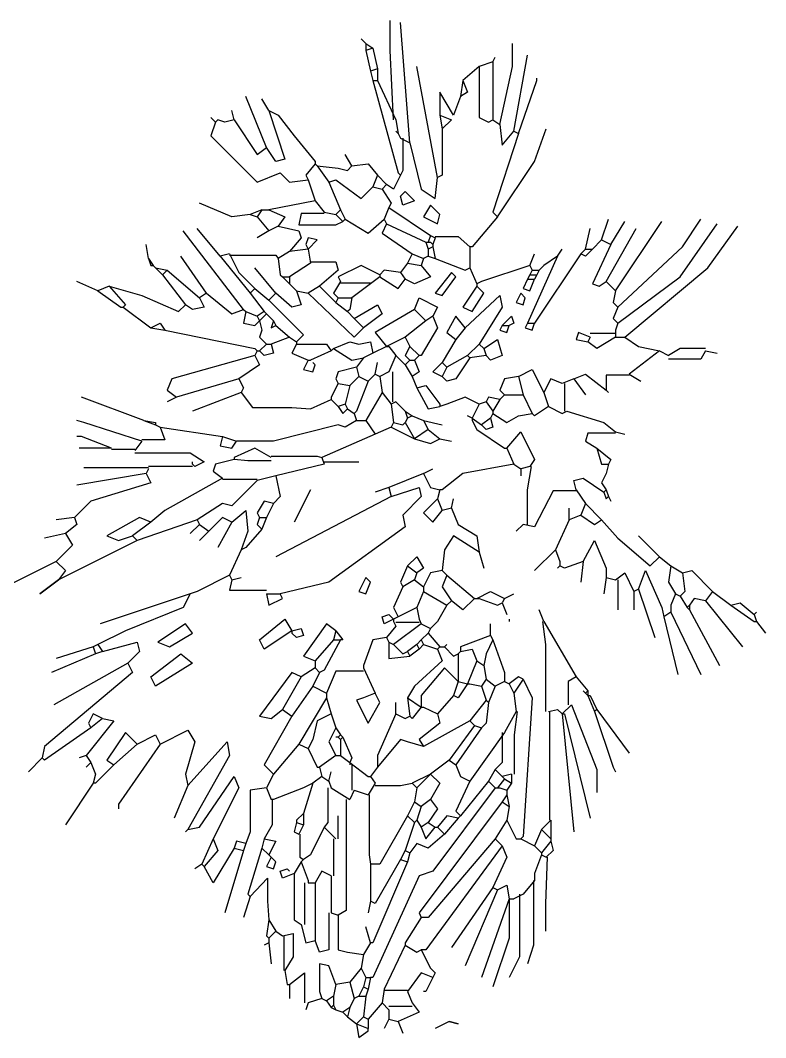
# Model space of a CAD drawing. Header units: millimetres. Extents: x 270 to 375, y 84 to 301.
# Drawn here: x 321.2 to 375, y 183.1 to 256.4 of the extents above; entities that cross this region are included whole.
import ezdxf

# ---------------------------------------------------------------- set-up
doc = ezdxf.new("R2010")
doc.units = ezdxf.units.MM

msp = doc.modelspace()

# ---------------------------------------------------------------- linework, layer by layer
at = {"linetype": 'Continuous'}
for points in [[(348.121, 249.236), (347.87, 254.235), (347.87, 256.401)], [(349.288, 247.568), (348.621, 256.235)], [(346.122, 254.735), (345.788, 255.069)], [(346.122, 254.735), (346.621, 254.402)], [(346.122, 254.735), (346.122, 254.235)], [(355.788, 248.902), (356.704, 253.069), (356.704, 254.735)], [(346.621, 254.402), (346.122, 254.235)], [(346.122, 254.235), (346.454, 252.735)], [(346.621, 254.402), (346.955, 252.902)], [(355.288, 253.401), (355.454, 253.736)], [(356.788, 248.401), (357.787, 253.902)], [(351.288, 245.069), (349.789, 253.069)], [(354.288, 253.069), (353.121, 252.068)], [(355.288, 253.401), (354.288, 253.069)], [(354.288, 253.069), (354.288, 249.402), (354.955, 249.068), (355.288, 249.236)], [(355.288, 253.401), (355.288, 249.236)], [(346.955, 252.902), (346.454, 252.735)], [(346.454, 252.735), (346.621, 252.068)], [(346.955, 252.902), (346.955, 252.068)], [(346.621, 252.068), (346.955, 252.068)], [(346.621, 252.068), (348.455, 245.401), (348.621, 245.235)], [(346.955, 252.068), (348.289, 249.236)], [(353.121, 252.068), (352.955, 250.902)], [(353.121, 252.068), (353.455, 251.235), (352.955, 250.902)], [(357.122, 248.235), (358.454, 252.068), (358.454, 252.236)], [(338.955, 247.235), (337.455, 250.902)], [(352.955, 250.902), (352.454, 249.568), (351.455, 251.235), (351.455, 249.568)], [(339.121, 249.903), (338.621, 250.736)], [(335.288, 249.068), (334.954, 249.402)], [(336.622, 249.236), (336.454, 249.903)], [(339.121, 249.903), (340.288, 246.402), (339.622, 246.236), (338.955, 247.235)], [(339.121, 249.903), (339.788, 249.568), (340.955, 248.068), (342.455, 246.236), (342.455, 246.068)], [(351.455, 249.568), (352.288, 249.236), (351.621, 248.569)], [(351.455, 249.568), (351.621, 248.569)], [(335.288, 249.068), (334.954, 248.068), (338.288, 244.734), (339.954, 245.401), (340.621, 244.734), (341.955, 244.902)], [(336.622, 249.236), (335.955, 249.068), (335.454, 249.236), (335.288, 249.068)], [(336.622, 249.236), (338.288, 246.735), (338.955, 247.235)], [(348.289, 249.236), (348.455, 248.235)], [(355.288, 249.236), (355.788, 248.902)], [(355.788, 248.902), (355.955, 247.402), (356.788, 248.401)], [(348.455, 248.235), (348.289, 248.401)], [(348.455, 248.235), (348.621, 247.902)], [(348.621, 247.902), (349.288, 247.568)], [(348.788, 247.902), (348.788, 245.569), (348.621, 245.235)], [(351.621, 248.569), (351.621, 245.235), (351.288, 245.069)], [(357.122, 248.235), (355.288, 242.569), (355.622, 242.235)], [(355.622, 242.235), (358.288, 246.236), (359.121, 248.569)], [(356.788, 248.401), (357.122, 248.235)], [(349.288, 247.568), (350.121, 244.235), (351.121, 243.569), (351.288, 245.069)], [(345.121, 245.902), (344.622, 246.735)], [(342.455, 246.068), (341.788, 245.235), (341.955, 244.902)], [(342.455, 246.068), (342.621, 245.902)], [(342.621, 245.902), (344.121, 245.735), (344.788, 245.569), (345.121, 245.902)], [(342.621, 245.902), (343.455, 244.734)], [(345.121, 245.902), (346.288, 246.068), (346.955, 245.235)], [(346.955, 245.235), (346.621, 244.402)], [(346.955, 245.235), (347.622, 244.568)], [(348.621, 245.235), (348.121, 244.235), (347.622, 244.568)], [(341.955, 244.902), (342.455, 243.402)], [(343.455, 244.734), (343.955, 244.902), (345.788, 243.569), (346.621, 244.402)], [(343.455, 244.734), (344.288, 242.735)], [(346.621, 244.402), (347.288, 244.235)], [(347.622, 244.568), (347.288, 244.235)], [(347.288, 244.235), (347.954, 243.234), (347.788, 242.902)], [(348.954, 244.069), (349.621, 243.402), (348.788, 243.068), (348.621, 243.735), (348.954, 244.069)], [(337.787, 242.401), (336.454, 242.235), (334.121, 243.234)], [(338.621, 242.735), (337.787, 242.401)], [(338.621, 242.735), (338.288, 242.235)], [(338.621, 242.735), (339.121, 242.735)], [(342.455, 243.402), (339.121, 242.735)], [(339.121, 242.735), (340.288, 242.235), (339.788, 241.568)], [(342.455, 243.402), (343.122, 242.569)], [(344.288, 242.735), (343.955, 242.401)], [(344.288, 242.735), (344.622, 242.069)], [(347.788, 242.902), (347.454, 242.069)], [(347.788, 242.902), (350.788, 240.901)], [(350.788, 243.068), (350.287, 242.235), (351.288, 241.735), (351.455, 242.401), (350.788, 243.068)], [(337.787, 242.401), (338.288, 242.235)], [(338.288, 242.235), (339.121, 241.236)], [(343.122, 242.485), (341.454, 242.485), (341.288, 241.652), (343.955, 241.652), (344.454, 241.902)], [(343.122, 242.569), (343.955, 242.401)], [(343.955, 242.401), (344.454, 241.902)], [(344.622, 242.069), (344.454, 241.902)], [(344.622, 242.069), (346.288, 241.069), (347.454, 242.069)], [(347.454, 242.069), (347.622, 241.735)], [(355.622, 242.235), (353.788, 240.068), (353.622, 240.068)], [(363.122, 240.569), (363.621, 242.069)], [(364.287, 235.735), (368.955, 240.068), (370.287, 242.069)], [(335.621, 239.401), (333.954, 241.402)], [(339.788, 241.568), (339.121, 241.236)], [(339.788, 241.568), (341.288, 241.236), (341.454, 240.735), (340.621, 239.736)], [(347.622, 241.735), (347.288, 241.069), (349.454, 239.568)], [(347.622, 241.735), (350.454, 240.402)], [(361.954, 239.902), (362.289, 241.402)], [(363.454, 237.569), (365.621, 241.402)], [(363.788, 240.235), (364.788, 241.902)], [(364.121, 236.902), (367.455, 241.902)], [(364.287, 234.569), (368.787, 237.901), (371.454, 241.735)], [(364.788, 233.568), (370.788, 238.568), (372.954, 241.568)], [(337.289, 235.568), (332.955, 241.236)], [(339.121, 241.236), (338.288, 240.735)], [(341.955, 239.902), (342.621, 240.569), (341.955, 240.735), (341.788, 240.235), (341.955, 239.902)], [(350.788, 240.901), (350.622, 240.402)], [(350.788, 240.901), (351.121, 240.735)], [(351.121, 240.735), (350.954, 240.235)], [(351.121, 240.819), (352.788, 240.819), (353.622, 240.068)], [(363.122, 240.569), (362.455, 239.902)], [(363.122, 240.569), (363.788, 240.235)], [(330.454, 239.235), (330.288, 240.235)], [(341.955, 239.902), (340.621, 239.736)], [(341.955, 239.902), (342.121, 238.902)], [(350.454, 240.402), (350.622, 240.402)], [(350.454, 240.402), (350.622, 239.902)], [(350.622, 240.402), (350.788, 240.402)], [(350.954, 240.068), (350.622, 239.902)], [(350.622, 239.902), (350.622, 239.401)], [(350.788, 240.402), (350.954, 240.235)], [(350.954, 240.235), (350.954, 240.068)], [(350.954, 240.068), (351.121, 239.235)], [(353.622, 240.068), (353.622, 238.568)], [(359.954, 239.401), (360.288, 239.902)], [(361.954, 239.902), (361.622, 239.568)], [(362.455, 239.902), (361.954, 239.401), (361.622, 239.568)], [(361.954, 239.902), (362.455, 239.902)], [(363.788, 240.235), (362.455, 237.401), (362.954, 237.235), (363.454, 237.569)], [(330.454, 239.235), (330.622, 238.735), (330.788, 238.735)], [(330.454, 239.235), (330.788, 238.735)], [(334.621, 236.736), (332.787, 239.401)], [(336.288, 239.568), (335.621, 239.401)], [(335.621, 239.401), (337.787, 236.736)], [(336.288, 239.568), (336.954, 238.236), (338.122, 237.068)], [(336.288, 239.485), (339.622, 239.485), (339.788, 239.235)], [(340.621, 239.736), (339.788, 239.235)], [(339.788, 239.235), (339.954, 238.068), (340.121, 237.901)], [(349.454, 239.568), (349.122, 238.902)], [(349.454, 239.568), (350.287, 239.235)], [(350.287, 239.235), (350.121, 238.735)], [(350.622, 239.401), (350.287, 239.235)], [(350.622, 239.401), (351.121, 239.235)], [(351.121, 239.235), (353.287, 238.402), (353.622, 238.568)], [(359.954, 239.401), (357.787, 234.569)], [(357.955, 238.735), (358.288, 239.568)], [(361.622, 239.568), (358.288, 234.569)], [(359.954, 239.401), (358.954, 238.735), (358.622, 238.402)], [(330.788, 238.735), (330.955, 238.568)], [(330.955, 238.568), (331.788, 238.402)], [(330.955, 238.568), (331.455, 238.068)], [(331.788, 238.402), (331.455, 238.068)], [(331.788, 238.402), (334.121, 236.402)], [(339.622, 236.736), (338.122, 238.568)], [(342.121, 238.902), (340.621, 237.901)], [(342.121, 238.985), (343.955, 238.985), (344.121, 238.402), (342.788, 237.235)], [(347.121, 238.068), (345.788, 238.735), (344.121, 237.901), (344.288, 237.569)], [(348.621, 238.236), (347.454, 238.402), (347.121, 238.068)], [(349.122, 238.902), (348.621, 238.236)], [(350.121, 238.735), (350.788, 237.901), (349.621, 237.401), (348.954, 237.735)], [(349.122, 238.902), (350.121, 238.735)], [(353.622, 238.568), (354.12, 237.401)], [(357.955, 238.735), (354.455, 237.569), (354.12, 237.401)], [(357.955, 238.735), (358.121, 238.402)], [(358.121, 238.402), (357.955, 238.068)], [(358.121, 238.402), (358.622, 238.402)], [(358.622, 238.402), (358.454, 238.068)], [(331.455, 238.068), (333.121, 235.901)], [(340.121, 237.901), (340.621, 237.901)], [(340.121, 237.901), (340.621, 237.401)], [(340.621, 237.901), (340.621, 237.401)], [(347.121, 237.901), (346.454, 237.401)], [(347.121, 238.068), (347.121, 237.901)], [(347.121, 237.901), (348.455, 237.068), (348.954, 237.735)], [(348.621, 238.236), (348.954, 237.735)], [(352.288, 238.236), (351.121, 236.736), (351.621, 236.568), (352.621, 237.901), (352.288, 238.236)], [(357.787, 237.735), (357.455, 237.068), (357.955, 236.902), (358.288, 237.735)], [(357.955, 238.068), (357.787, 237.735)], [(357.787, 237.735), (358.288, 237.735)], [(357.955, 238.068), (358.454, 238.068)], [(358.454, 238.068), (358.288, 237.735)], [(326.787, 236.902), (325.287, 237.569)], [(327.621, 237.235), (326.787, 236.902)], [(326.787, 236.902), (328.455, 235.735), (328.622, 235.735)], [(327.621, 237.235), (328.788, 235.901), (328.622, 235.735)], [(327.621, 237.235), (329.955, 236.568), (332.621, 235.402), (333.121, 235.901)], [(338.122, 237.068), (337.787, 236.736)], [(338.122, 237.068), (339.121, 236.235)], [(341.122, 236.902), (341.454, 235.901), (340.787, 235.735), (339.622, 236.736)], [(340.621, 237.401), (341.122, 236.902)], [(341.122, 236.902), (341.955, 236.736)], [(342.788, 237.235), (341.955, 236.736)], [(342.788, 237.235), (343.955, 236.069)], [(344.288, 237.569), (343.787, 236.736), (344.121, 236.402)], [(344.288, 237.485), (346.454, 237.485)], [(346.454, 237.401), (345.121, 236.402)], [(354.12, 237.235), (353.121, 235.735), (353.788, 235.402), (354.621, 236.736), (354.12, 237.235)], [(354.12, 237.401), (354.12, 237.235)], [(363.454, 237.569), (364.121, 236.902)], [(364.121, 236.902), (363.955, 236.069), (364.287, 235.735)], [(334.121, 236.402), (334.455, 235.735), (333.622, 235.568), (333.121, 235.901)], [(334.621, 236.736), (334.121, 236.402)], [(334.621, 236.736), (336.454, 235.236), (337.289, 235.568)], [(337.787, 236.736), (338.788, 235.402)], [(339.622, 236.736), (339.121, 236.235)], [(339.121, 236.235), (341.62, 233.736), (341.122, 233.235)], [(341.955, 236.736), (345.287, 233.568), (345.954, 234.235)], [(344.121, 236.402), (343.955, 236.069)], [(344.121, 236.402), (345.121, 236.402)], [(345.121, 236.402), (344.955, 235.568), (344.788, 235.402)], [(349.621, 235.568), (349.955, 236.402), (351.288, 235.735), (350.954, 235.068)], [(353.287, 234.235), (355.788, 236.568), (355.955, 235.735), (354.288, 233.069)], [(357.288, 236.736), (356.954, 236.069), (357.455, 235.901), (357.621, 236.402), (357.288, 236.736)], [(328.622, 235.735), (330.622, 234.235)], [(337.289, 235.568), (337.455, 235.402)], [(337.455, 235.402), (337.289, 234.569), (338.122, 234.401), (338.454, 234.735)], [(337.455, 235.402), (338.288, 235.068)], [(338.788, 235.402), (338.288, 235.068)], [(338.788, 235.402), (338.955, 235.236)], [(343.955, 236.069), (344.788, 235.402)], [(344.788, 235.402), (345.287, 234.902)], [(345.287, 234.902), (346.955, 235.901), (347.288, 235.236), (345.954, 234.235)], [(349.621, 235.568), (346.787, 233.902), (347.622, 232.901)], [(349.621, 235.568), (350.454, 234.735)], [(364.287, 235.735), (363.955, 234.902), (364.287, 234.569)], [(338.288, 235.068), (338.454, 234.735)], [(338.955, 235.236), (338.454, 234.735)], [(338.454, 234.735), (338.621, 234.068), (338.454, 233.568), (338.955, 233.069)], [(338.955, 235.236), (339.455, 234.735)], [(339.455, 234.735), (339.287, 234.235), (339.622, 234.401)], [(339.455, 234.735), (339.622, 234.401)], [(345.287, 234.902), (345.954, 234.235)], [(350.454, 234.735), (348.954, 233.568)], [(350.954, 235.068), (351.288, 234.235), (350.121, 232.234), (349.955, 232.234)], [(350.954, 235.068), (350.454, 234.735)], [(353.287, 234.235), (352.621, 235.068), (351.955, 233.902), (352.621, 233.402)], [(355.955, 234.401), (356.621, 235.068), (356.788, 234.569), (356.455, 234.401)], [(330.622, 234.235), (331.287, 234.569), (331.621, 234.068)], [(330.622, 234.235), (331.621, 234.068)], [(331.621, 234.068), (338.122, 232.735), (338.288, 232.569)], [(339.622, 234.401), (340.621, 233.568)], [(353.287, 234.235), (352.621, 233.402)], [(355.955, 234.401), (355.788, 234.068), (356.287, 233.902), (356.455, 234.401)], [(355.955, 234.401), (356.455, 234.401)], [(357.787, 234.569), (357.621, 234.235), (358.121, 234.068), (358.288, 234.569)], [(357.787, 234.569), (358.288, 234.569)], [(364.287, 234.569), (364.121, 234.068)], [(364.121, 234.068), (364.121, 233.568)], [(340.621, 233.568), (339.287, 233.069)], [(340.621, 233.568), (341.122, 233.235)], [(341.122, 233.235), (341.122, 233.069)], [(343.787, 232.735), (344.955, 233.235), (345.621, 233.069), (346.454, 233.235), (346.621, 232.402)], [(348.954, 233.568), (347.622, 232.901)], [(348.954, 233.568), (349.288, 232.901)], [(352.621, 233.402), (351.621, 231.735)], [(354.621, 232.735), (355.622, 233.402), (355.955, 232.234), (355.121, 231.902), (354.787, 232.234)], [(362.289, 233.568), (361.454, 233.902), (361.288, 233.402), (362.121, 233.235)], [(362.289, 233.568), (362.121, 233.235)], [(364.121, 233.568), (362.787, 232.735), (362.121, 233.235)], [(364.121, 233.818), (362.289, 233.818)], [(364.121, 233.568), (364.788, 233.568)], [(364.788, 233.568), (365.787, 232.901), (367.287, 232.569)], [(338.288, 232.569), (338.122, 232.234)], [(338.288, 232.569), (338.454, 232.569)], [(338.955, 233.069), (338.454, 232.569)], [(339.287, 233.069), (339.455, 232.402), (338.788, 232.234), (338.454, 232.569)], [(338.955, 233.069), (339.287, 233.069)], [(341.122, 233.069), (340.787, 232.402), (341.955, 231.902)], [(341.122, 233.069), (343.288, 233.069), (343.621, 232.569)], [(343.621, 232.569), (342.121, 231.902)], [(343.787, 232.735), (343.621, 232.569)], [(343.787, 232.735), (345.121, 231.902), (345.954, 232.068)], [(347.622, 232.901), (346.621, 232.402)], [(347.622, 232.901), (347.788, 232.901)], [(347.788, 232.901), (348.289, 232.234)], [(349.288, 232.901), (348.954, 232.234), (349.288, 231.902)], [(349.288, 232.901), (349.955, 232.234)], [(354.288, 233.069), (353.455, 232.234)], [(354.288, 233.069), (354.621, 232.735)], [(354.621, 232.735), (354.787, 232.234)], [(367.287, 232.569), (365.121, 230.902)], [(367.287, 232.569), (367.954, 232.234)], [(370.621, 232.735), (368.787, 232.735), (367.954, 232.234)], [(370.621, 232.569), (370.287, 231.986), (367.954, 231.986)], [(370.621, 232.569), (371.454, 232.402)], [(338.122, 232.234), (332.122, 230.568), (331.788, 229.735), (332.455, 229.235)], [(338.122, 232.234), (338.454, 231.569), (336.954, 230.568)], [(341.955, 231.902), (341.62, 231.235), (342.287, 231.069), (342.455, 231.569), (342.287, 231.735)], [(341.955, 231.902), (342.121, 231.902)], [(345.954, 232.068), (345.455, 231.401)], [(346.621, 232.402), (345.954, 232.068)], [(346.787, 230.902), (346.955, 231.735)], [(348.289, 232.234), (347.788, 231.069)], [(348.289, 232.234), (348.954, 231.569)], [(349.288, 231.902), (348.954, 231.569)], [(349.288, 231.902), (349.621, 231.902)], [(349.621, 231.902), (349.955, 231.069), (349.454, 230.734)], [(349.955, 232.234), (349.621, 231.902)], [(351.621, 231.735), (350.954, 231.069), (351.621, 230.734)], [(353.622, 232.068), (352.621, 230.568), (351.955, 230.402), (351.621, 230.734)], [(351.621, 231.735), (351.955, 231.401)], [(353.455, 232.234), (351.955, 231.401)], [(353.455, 232.234), (353.622, 232.068)], [(354.787, 232.234), (353.622, 232.068)], [(345.455, 231.401), (344.121, 231.069), (343.955, 230.568), (344.121, 230.235)], [(345.455, 231.401), (345.621, 230.734)], [(347.788, 231.069), (347.121, 230.734)], [(348.038, 231.069), (348.038, 228.902)], [(348.954, 231.569), (349.454, 230.734)], [(351.955, 231.401), (351.621, 230.734)], [(357.122, 230.734), (358.121, 231.235), (358.954, 229.569)], [(336.954, 230.568), (332.455, 229.235)], [(336.954, 230.568), (337.289, 229.901), (337.121, 229.569)], [(345.621, 230.734), (344.955, 230.069)], [(346.288, 230.402), (345.455, 228.235), (345.287, 228.069)], [(345.621, 230.734), (346.288, 230.402)], [(346.787, 230.902), (346.288, 230.402)], [(346.787, 230.902), (347.121, 230.734)], [(347.121, 230.734), (347.288, 229.569)], [(349.454, 230.734), (349.789, 229.901)], [(357.122, 230.734), (356.121, 230.568), (355.788, 229.735), (356.121, 229.402)], [(357.122, 230.734), (357.455, 229.402)], [(360.288, 230.235), (359.455, 230.568), (358.954, 229.569)], [(361.121, 230.568), (360.288, 230.235)], [(361.121, 230.568), (361.954, 230.902), (363.454, 229.735)], [(361.121, 230.568), (361.954, 229.402)], [(365.121, 230.818), (363.454, 230.818), (363.454, 229.735)], [(365.121, 230.902), (365.955, 230.402)], [(337.121, 229.569), (333.622, 228.235)], [(337.121, 229.569), (337.954, 228.485), (340.787, 228.485), (342.121, 228.401), (343.621, 229.068)], [(344.121, 230.235), (343.621, 229.235), (343.621, 229.068)], [(344.121, 230.235), (344.955, 230.069)], [(344.955, 230.069), (344.622, 228.736)], [(347.288, 229.569), (346.122, 227.568)], [(347.288, 229.569), (347.954, 228.736)], [(349.789, 229.901), (350.454, 230.069), (351.455, 228.736), (351.455, 228.569)], [(349.789, 229.901), (350.622, 228.401), (351.455, 228.569)], [(358.954, 229.569), (359.287, 228.569)], [(360.454, 230.235), (360.454, 228.235)], [(363.454, 229.735), (363.621, 229.569)], [(330.121, 227.568), (325.622, 229.235)], [(332.455, 229.235), (331.788, 228.902)], [(343.621, 229.068), (344.121, 228.569)], [(348.289, 228.902), (347.954, 228.736)], [(348.289, 228.902), (348.954, 228.235)], [(354.288, 228.736), (353.287, 229.235), (351.955, 228.736), (351.455, 228.569)], [(354.787, 228.902), (354.288, 228.736)], [(355.788, 229.068), (354.955, 229.235), (354.787, 228.902)], [(354.787, 228.902), (355.288, 228.235)], [(355.788, 229.068), (355.288, 228.235)], [(356.121, 229.402), (355.788, 229.068)], [(356.121, 229.402), (357.455, 229.402)], [(357.455, 229.402), (358.121, 228.069)], [(344.622, 228.736), (344.121, 228.569)], [(344.121, 228.569), (344.454, 228.069), (344.788, 228.401)], [(344.622, 228.736), (344.788, 228.401)], [(344.788, 228.401), (345.287, 228.069)], [(345.287, 228.069), (345.455, 227.568)], [(347.954, 228.736), (348.121, 227.402)], [(348.954, 228.235), (349.454, 227.902)], [(348.954, 228.235), (349.122, 227.735)], [(354.288, 228.736), (353.788, 227.735)], [(355.288, 228.069), (355.121, 227.735)], [(355.288, 228.235), (355.288, 228.069)], [(355.288, 228.069), (356.287, 227.402), (357.122, 227.902), (358.121, 228.069)], [(359.287, 228.569), (358.288, 227.902), (358.121, 228.069)], [(359.287, 228.569), (360.288, 228.069), (360.621, 228.235)], [(360.621, 228.235), (363.288, 227.402), (364.121, 226.735)], [(329.955, 226.068), (325.788, 227.402), (325.287, 227.568)], [(330.121, 227.568), (330.955, 227.236)], [(330.121, 227.568), (330.955, 227.402), (330.955, 227.236)], [(345.455, 227.568), (344.622, 227.068), (344.121, 227.236), (339.455, 226.068), (336.788, 226.068)], [(345.455, 227.568), (346.122, 227.568)], [(346.122, 227.568), (346.787, 226.569)], [(348.121, 227.402), (347.954, 227.068)], [(348.121, 227.402), (348.788, 227.236), (348.954, 227.402)], [(349.122, 227.735), (348.954, 227.402)], [(348.954, 227.402), (349.621, 226.235)], [(349.454, 227.902), (349.122, 227.735)], [(349.454, 227.902), (350.287, 227.568)], [(350.287, 227.568), (351.621, 227.236)], [(350.287, 227.568), (350.622, 226.901)], [(353.788, 227.735), (353.455, 227.902)], [(353.788, 227.735), (353.788, 227.568)], [(353.788, 227.735), (354.455, 227.236)], [(353.788, 227.568), (354.12, 226.901), (356.121, 225.568), (356.287, 225.568)], [(355.121, 227.735), (354.455, 227.236)], [(355.121, 227.735), (355.288, 227.068), (354.787, 226.901), (354.455, 227.236)], [(331.287, 227.068), (331.621, 226.152), (329.955, 226.152)], [(330.955, 227.236), (331.287, 227.068)], [(331.287, 227.068), (335.789, 226.402)], [(347.954, 227.068), (346.787, 226.569)], [(347.954, 227.068), (349.621, 226.235)], [(350.622, 226.901), (349.621, 226.235)], [(350.622, 226.901), (351.455, 226.235)], [(356.287, 225.568), (357.288, 226.735), (358.288, 224.735), (357.955, 224.236)], [(364.121, 226.651), (362.121, 226.651), (361.954, 226.068), (362.787, 225.568)], [(364.121, 226.735), (364.788, 226.569)], [(327.788, 225.568), (325.622, 226.402), (325.287, 226.402)], [(329.955, 226.068), (329.455, 225.401)], [(335.789, 226.402), (335.621, 225.736), (336.454, 225.568), (336.788, 226.068)], [(335.789, 226.402), (336.788, 226.068)], [(346.787, 226.569), (342.954, 224.901)], [(349.621, 226.235), (350.788, 225.902), (351.455, 226.235)], [(351.455, 226.235), (352.288, 226.068)], [(327.788, 225.568), (325.454, 225.568)], [(327.788, 225.485), (329.455, 225.485)], [(329.455, 225.235), (333.454, 225.235), (334.455, 224.568), (333.788, 224.236), (333.622, 224.402)], [(339.287, 224.901), (338.122, 225.568), (336.622, 224.901), (336.622, 224.735)], [(356.287, 225.568), (356.788, 224.402)], [(362.787, 225.568), (363.788, 224.735), (363.621, 224.402)], [(362.787, 225.568), (363.122, 224.402), (363.621, 224.402)], [(333.622, 224.402), (333.622, 224.568)], [(336.622, 224.735), (335.288, 224.402), (335.122, 223.902), (335.789, 223.401)], [(339.287, 224.652), (337.621, 224.652), (336.622, 224.735)], [(339.287, 224.985), (342.621, 224.985), (342.954, 224.901)], [(343.122, 224.402), (339.622, 223.569)], [(342.954, 224.901), (343.122, 224.402)], [(343.122, 224.568), (345.621, 224.568)], [(356.788, 224.402), (353.121, 223.735), (351.621, 222.568), (351.455, 222.568)], [(356.788, 224.402), (357.288, 224.068)], [(363.621, 224.402), (363.454, 223.735), (363.122, 223.068), (363.454, 222.568)], [(330.288, 223.735), (330.622, 223.068), (326.288, 221.735), (325.121, 220.569)], [(330.288, 223.735), (325.287, 222.902)], [(330.454, 224.152), (325.788, 224.152)], [(330.454, 224.068), (330.288, 223.735)], [(333.622, 224.236), (330.454, 224.236)], [(350.287, 223.735), (347.788, 222.736)], [(350.287, 223.735), (350.954, 224.068)], [(350.287, 223.735), (350.788, 222.736), (351.455, 222.568)], [(357.955, 224.236), (357.288, 224.068)], [(357.288, 224.068), (357.288, 223.569)], [(358.037, 224.236), (357.746, 222.568), (357.746, 220.069)], [(335.789, 223.401), (331.621, 221.068), (330.622, 220.235)], [(338.288, 223.235), (336.454, 221.402), (335.789, 221.568), (333.954, 220.401)], [(335.789, 223.319), (338.288, 223.319)], [(339.622, 223.569), (338.288, 223.235)], [(339.622, 223.569), (339.954, 222.069), (339.455, 221.568)], [(361.288, 222.568), (361.121, 223.235), (361.788, 223.401), (363.288, 222.402)], [(347.954, 222.069), (349.955, 222.736), (350.121, 222.069), (348.788, 220.735), (348.954, 219.902), (343.455, 215.901), (339.954, 215.068)], [(342.121, 222.568), (340.955, 220.235)], [(347.788, 222.736), (346.787, 222.402)], [(347.788, 222.736), (347.954, 222.069)], [(351.455, 222.568), (351.288, 221.901)], [(361.288, 222.486), (359.621, 222.486), (358.288, 219.902), (357.455, 220.069)], [(361.288, 222.568), (361.954, 221.568)], [(363.454, 222.568), (363.288, 222.402)], [(363.288, 222.402), (363.454, 221.901)], [(363.454, 222.568), (363.621, 222.069)], [(339.455, 221.568), (338.788, 221.735), (338.288, 220.902), (338.454, 220.569)], [(339.455, 221.568), (338.955, 220.569)], [(347.954, 222.069), (339.622, 217.735)], [(351.288, 221.901), (350.287, 220.902), (350.954, 220.235), (351.621, 221.068)], [(351.288, 221.901), (351.621, 221.068)], [(352.288, 221.236), (352.454, 221.901)], [(361.954, 221.568), (361.622, 220.735)], [(361.954, 221.568), (363.122, 220.401)], [(363.621, 222.069), (363.454, 221.901)], [(363.621, 222.069), (363.788, 221.735)], [(336.454, 220.235), (337.455, 221.068), (337.621, 219.568), (337.121, 218.234)], [(352.288, 221.236), (351.621, 221.068)], [(352.288, 221.236), (352.788, 220.069), (354.12, 219.235), (354.288, 218.068)], [(360.789, 220.401), (360.789, 221.236)], [(361.622, 220.735), (360.789, 220.401)], [(361.622, 220.735), (362.621, 220.069), (363.122, 220.401)], [(325.121, 220.569), (323.788, 220.401)], [(325.121, 220.569), (325.287, 220.069), (324.454, 219.402)], [(330.622, 220.235), (329.787, 220.569), (327.454, 219.235), (328.287, 218.901), (329.288, 219.235)], [(330.622, 220.235), (329.288, 219.235)], [(333.954, 220.401), (329.621, 218.901)], [(334.121, 220.069), (333.454, 219.402)], [(333.954, 220.401), (334.121, 220.069)], [(334.121, 220.069), (334.788, 219.568)], [(336.454, 220.235), (335.789, 220.569), (334.788, 219.568)], [(336.454, 220.235), (335.454, 218.402)], [(338.454, 220.569), (338.288, 220.069), (338.621, 219.734)], [(338.454, 220.569), (338.955, 220.569)], [(338.955, 220.569), (338.621, 219.734)], [(357.455, 220.069), (356.954, 219.568)], [(360.789, 220.401), (359.788, 218.234)], [(363.122, 220.401), (364.287, 219.069), (366.62, 217.069), (367.287, 217.735)], [(324.454, 219.402), (322.954, 219.069)], [(324.454, 219.402), (324.955, 218.569), (323.788, 217.401)], [(334.788, 219.568), (334.121, 218.901)], [(338.621, 219.734), (337.455, 218.402), (337.121, 218.234)], [(329.621, 218.901), (323.954, 216.069)], [(329.288, 219.235), (329.621, 218.901)], [(354.288, 218.068), (352.454, 219.235), (351.787, 218.234), (351.621, 216.735)], [(361.788, 217.401), (362.621, 218.901), (363.454, 216.902), (363.454, 216.236)], [(367.287, 217.735), (365.787, 219.235)], [(337.121, 218.234), (336.288, 216.402)], [(354.288, 218.068), (354.621, 216.902)], [(359.788, 218.234), (358.288, 216.735)], [(359.788, 218.234), (360.122, 217.401), (360.122, 217.069)], [(323.788, 217.401), (316.788, 213.902), (315.288, 213.068)], [(323.788, 217.401), (324.454, 216.735), (323.954, 216.069)], [(349.122, 217.069), (348.621, 215.901), (348.788, 215.569)], [(349.122, 217.069), (349.789, 217.735), (350.287, 216.902), (349.789, 216.568)], [(349.122, 217.069), (349.789, 216.568)], [(360.122, 217.069), (359.954, 216.902)], [(361.788, 217.401), (360.454, 216.902), (360.122, 217.069)], [(361.788, 217.401), (361.622, 215.901)], [(367.287, 217.735), (368.122, 217.069)], [(368.122, 217.069), (367.954, 215.901), (368.455, 215.068)], [(368.122, 217.069), (368.955, 216.568)], [(336.288, 216.402), (333.954, 215.235), (333.454, 215.068)], [(336.288, 216.402), (336.454, 216.069)], [(349.789, 216.568), (349.621, 216.069)], [(351.621, 216.735), (350.788, 216.568), (350.287, 215.569)], [(351.621, 216.735), (351.955, 216.402)], [(351.955, 216.402), (351.621, 215.569), (352.288, 214.568)], [(351.955, 216.402), (353.954, 214.736)], [(364.121, 216.069), (364.788, 216.568), (365.455, 215.235)], [(365.787, 215.402), (366.288, 216.735), (367.455, 214.069), (367.621, 213.402)], [(368.955, 216.568), (369.121, 215.235), (368.787, 214.902)], [(368.955, 216.568), (369.622, 216.735), (371.122, 215.235)], [(323.954, 216.069), (322.622, 215.068), (323.954, 216.069)], [(336.454, 216.069), (336.288, 215.318), (338.955, 215.318)], [(336.454, 216.069), (337.121, 216.236)], [(346.122, 216.236), (345.621, 215.235), (346.122, 215.068), (346.454, 215.901), (346.122, 216.236)], [(349.621, 216.069), (348.788, 215.569)], [(349.621, 216.069), (350.287, 215.569)], [(363.454, 216.236), (363.288, 215.068)], [(363.454, 216.236), (364.121, 216.069)], [(364.287, 216.069), (364.287, 213.902)], [(333.454, 215.068), (332.955, 214.069), (328.788, 212.401), (326.787, 211.402)], [(333.454, 215.068), (326.955, 212.901)], [(338.955, 215.068), (339.954, 215.068)], [(338.955, 215.068), (339.121, 214.235), (340.121, 214.736), (339.954, 215.068)], [(348.788, 215.569), (348.121, 214.069), (348.455, 213.402)], [(350.287, 215.235), (349.789, 214.069)], [(350.287, 215.569), (350.287, 215.235)], [(350.287, 215.235), (351.955, 214.235)], [(354.12, 214.736), (355.121, 215.235), (356.121, 214.736)], [(356.121, 214.736), (356.788, 215.068)], [(365.787, 215.402), (365.455, 215.235)], [(365.455, 215.235), (365.455, 213.902)], [(365.787, 215.402), (366.955, 211.902)], [(368.455, 215.068), (368.122, 214.235), (368.122, 213.735)], [(368.455, 215.068), (368.787, 214.902)], [(368.787, 214.902), (369.288, 214.069)], [(371.122, 215.235), (370.621, 214.568)], [(371.122, 215.235), (372.454, 214.235)], [(351.955, 214.235), (351.288, 213.068), (350.788, 212.569)], [(352.288, 214.568), (351.955, 214.235)], [(353.954, 214.736), (353.121, 213.902), (352.288, 214.568)], [(353.954, 214.736), (354.12, 214.736)], [(354.12, 214.736), (354.288, 214.736)], [(354.288, 214.736), (355.622, 214.235), (355.955, 214.401)], [(356.121, 214.736), (355.955, 214.401)], [(355.955, 214.401), (356.287, 213.568)], [(369.454, 214.235), (369.288, 214.069)], [(370.621, 214.568), (369.788, 214.736), (369.454, 214.235)], [(369.454, 214.235), (369.454, 213.902)], [(370.621, 214.568), (373.289, 211.235)], [(372.454, 214.235), (373.121, 214.401), (374.122, 213.568)], [(372.454, 214.235), (374.122, 213.068), (374.288, 213.068)], [(348.121, 213.236), (347.454, 212.901), (347.288, 213.402), (347.788, 213.568), (348.121, 213.236)], [(348.455, 213.402), (348.121, 213.236)], [(349.789, 214.069), (348.455, 213.402)], [(349.789, 214.069), (349.955, 213.236)], [(358.954, 213.068), (358.622, 213.902)], [(368.122, 213.735), (367.621, 213.402)], [(367.621, 213.402), (368.621, 209.235)], [(368.122, 213.735), (370.287, 209.235)], [(369.288, 214.069), (369.454, 213.902)], [(369.454, 213.902), (371.621, 209.902)], [(374.122, 213.568), (374.288, 213.735)], [(374.122, 213.568), (374.288, 213.068)], [(333.121, 212.901), (331.121, 211.568), (331.954, 211.235), (333.622, 212.235), (333.121, 212.901)], [(340.787, 212.401), (338.788, 211.069), (338.454, 211.736), (340.288, 213.236), (340.787, 212.401)], [(343.955, 212.401), (343.288, 212.901), (341.62, 210.568), (342.455, 210.236)], [(348.289, 212.735), (347.622, 211.902)], [(348.121, 213.236), (348.121, 213.068)], [(348.121, 213.068), (348.289, 212.735)], [(350.121, 212.901), (348.121, 211.402)], [(349.955, 212.985), (348.289, 212.985)], [(349.955, 213.236), (350.121, 212.901)], [(350.121, 212.901), (350.788, 212.569)], [(355.121, 212.068), (355.121, 212.901)], [(356.455, 213.236), (356.455, 213.068)], [(358.871, 213.068), (359.08, 211.402), (359.08, 206.569)], [(358.954, 213.068), (361.288, 209.068)], [(374.288, 213.068), (374.955, 212.235)], [(340.787, 212.401), (341.454, 212.569), (341.62, 212.068), (341.122, 211.902), (340.787, 212.235)], [(340.787, 212.401), (340.787, 212.235)], [(343.955, 212.401), (343.787, 211.736)], [(343.955, 212.401), (344.454, 211.736), (344.288, 211.736)], [(350.622, 212.235), (350.121, 211.736)], [(350.788, 212.569), (350.622, 212.235)], [(350.622, 212.235), (351.455, 211.235)], [(355.121, 212.068), (352.955, 211.235), (352.955, 210.901)], [(355.121, 212.068), (355.288, 211.736)], [(326.455, 211.235), (323.788, 210.402)], [(326.787, 211.402), (326.455, 211.235)], [(326.455, 211.235), (326.621, 210.735)], [(326.787, 211.402), (327.122, 210.901)], [(327.122, 210.901), (329.621, 211.568), (329.787, 210.901), (328.954, 210.068)], [(343.787, 211.736), (342.455, 210.236)], [(344.288, 211.736), (343.122, 209.569), (342.788, 209.401)], [(343.787, 211.736), (344.288, 211.736)], [(347.622, 211.902), (346.621, 211.736), (345.954, 209.902), (345.954, 209.735)], [(347.622, 211.902), (347.788, 211.568)], [(347.788, 211.568), (348.121, 211.402)], [(347.788, 211.568), (347.788, 210.402), (349.288, 210.568)], [(348.121, 211.402), (348.788, 210.735), (349.122, 210.901)], [(349.789, 211.402), (349.122, 210.901)], [(350.121, 211.736), (349.789, 211.402)], [(349.789, 211.402), (349.955, 211.069)], [(350.287, 211.402), (349.955, 211.069)], [(350.121, 211.736), (350.287, 211.402)], [(350.287, 211.402), (351.288, 211.069)], [(351.455, 211.235), (351.288, 211.069)], [(351.455, 211.235), (351.787, 211.235)], [(351.787, 211.235), (351.955, 211.402)], [(351.787, 211.235), (352.454, 210.568), (352.788, 210.735)], [(355.288, 211.736), (354.787, 210.735), (354.621, 209.902)], [(355.288, 211.736), (356.121, 209.401), (356.121, 208.736)], [(326.621, 210.735), (323.455, 209.401)], [(327.122, 210.901), (326.621, 210.735)], [(332.787, 210.735), (333.622, 210.068), (330.955, 208.402), (330.622, 209.068), (332.787, 210.735)], [(351.288, 211.069), (351.621, 210.236), (349.621, 208.402), (349.122, 207.569)], [(349.122, 210.901), (349.288, 210.568)], [(349.955, 211.069), (349.288, 210.568)], [(352.955, 210.901), (352.788, 210.735)], [(352.788, 210.735), (352.788, 208.736)], [(352.955, 210.901), (353.788, 211.069), (354.12, 210.236)], [(328.954, 210.068), (329.288, 209.401), (322.954, 204.068), (322.788, 203.235)], [(328.954, 210.068), (323.621, 207.068)], [(342.455, 209.735), (341.454, 209.068)], [(342.455, 210.236), (342.455, 209.735)], [(342.455, 209.735), (342.788, 209.401)], [(345.954, 209.735), (346.787, 207.901)], [(352.788, 208.736), (351.787, 209.735), (350.121, 207.735), (350.121, 206.902)], [(354.12, 210.236), (353.455, 208.568)], [(354.12, 210.236), (354.621, 209.902)], [(354.621, 209.902), (354.787, 208.902)], [(341.454, 209.068), (340.787, 209.401), (338.454, 206.235), (339.287, 206.069), (340.121, 206.735)], [(341.454, 209.068), (340.121, 206.735)], [(342.788, 209.401), (342.287, 208.402)], [(345.954, 209.485), (343.955, 209.485), (343.288, 207.901)], [(357.455, 208.902), (357.122, 209.068), (356.455, 208.568)], [(361.288, 209.068), (360.705, 208.736), (360.705, 207.068)], [(361.288, 209.068), (362.121, 208.069)], [(342.287, 208.402), (340.787, 206.235)], [(342.287, 208.402), (343.288, 207.901)], [(352.788, 208.736), (352.454, 207.735)], [(353.455, 208.568), (352.788, 207.569), (352.454, 207.735)], [(352.788, 208.736), (353.455, 208.568)], [(353.455, 208.568), (353.622, 208.568)], [(353.622, 208.568), (354.455, 208.402)], [(354.787, 208.902), (354.455, 208.402)], [(354.455, 208.402), (354.787, 207.402)], [(354.787, 208.902), (355.454, 208.402)], [(355.454, 208.402), (354.955, 207.234)], [(356.121, 208.736), (355.454, 208.402)], [(356.121, 208.736), (356.455, 208.568)], [(356.455, 208.568), (356.788, 207.901)], [(357.455, 208.902), (356.788, 207.901)], [(357.455, 208.902), (358.121, 207.569), (357.455, 197.568), (357.288, 197.402)], [(343.288, 207.569), (341.288, 204.235)], [(343.288, 207.901), (343.288, 207.569)], [(343.288, 207.569), (343.621, 206.401)], [(346.787, 207.901), (345.954, 207.569), (345.455, 207.402), (346.288, 205.734), (347.121, 207.234), (346.787, 207.901)], [(349.122, 207.569), (350.121, 206.902)], [(349.122, 207.569), (349.288, 206.235)], [(352.454, 207.735), (351.288, 206.401)], [(356.788, 207.901), (356.954, 206.569)], [(361.954, 207.901), (361.788, 208.069)], [(362.121, 208.069), (361.954, 207.901)], [(361.954, 207.901), (362.121, 207.735)], [(362.121, 208.069), (362.121, 207.735)], [(362.121, 207.735), (362.289, 207.735)], [(362.121, 207.735), (362.621, 206.569)], [(362.289, 207.735), (362.787, 206.735)], [(348.289, 206.401), (348.289, 207.234)], [(350.121, 206.902), (349.454, 206.069), (349.288, 206.235)], [(350.121, 206.902), (350.287, 206.902)], [(350.287, 206.902), (351.288, 206.401)], [(354.787, 207.402), (353.622, 205.902)], [(354.955, 207.234), (354.787, 205.734), (354.455, 205.402)], [(354.787, 207.402), (354.955, 207.234)], [(360.955, 207.068), (360.288, 206.401)], [(360.955, 207.068), (362.787, 202.402), (362.787, 200.736)], [(327.122, 206.069), (327.955, 205.902), (325.954, 203.401)], [(327.122, 206.069), (326.455, 206.401), (326.121, 205.734), (326.288, 205.402)], [(327.122, 206.069), (326.288, 205.402)], [(340.787, 206.235), (338.788, 202.735), (339.455, 202.068)], [(340.121, 206.735), (340.787, 206.235)], [(343.621, 206.401), (342.621, 205.902), (342.287, 204.569), (341.955, 203.902)], [(343.621, 206.401), (343.955, 205.402)], [(348.289, 206.401), (346.955, 203.401), (346.955, 202.568)], [(348.289, 206.401), (348.954, 206.069), (349.288, 206.235)], [(351.288, 206.401), (351.455, 205.734), (349.955, 204.569), (350.287, 204.068)], [(356.954, 206.569), (356.121, 205.069)], [(357.038, 206.569), (356.829, 204.901), (356.829, 202.068)], [(359.287, 206.569), (359.954, 206.735), (360.288, 206.401)], [(359.371, 206.569), (359.371, 198.735)], [(360.288, 206.401), (360.454, 206.401)], [(360.288, 206.401), (361.121, 197.902)], [(360.454, 206.401), (362.289, 198.902)], [(362.787, 206.735), (362.621, 206.569)], [(362.621, 206.569), (363.955, 202.568), (364.121, 202.236)], [(362.787, 206.735), (365.121, 203.569)], [(326.288, 205.402), (322.954, 203.069), (322.788, 203.235)], [(343.955, 205.402), (343.455, 204.402), (343.955, 203.401)], [(343.955, 205.402), (344.288, 204.901)], [(353.622, 205.902), (350.287, 204.068)], [(353.954, 205.568), (352.122, 203.069)], [(354.455, 205.402), (352.621, 202.735)], [(353.622, 205.902), (353.954, 205.568)], [(353.954, 205.568), (354.455, 205.402)], [(329.621, 204.235), (328.788, 205.069), (327.454, 203.069), (327.955, 202.735)], [(329.621, 204.235), (330.955, 204.901), (331.287, 204.235)], [(331.287, 204.235), (333.288, 205.235), (333.788, 204.402), (333.121, 202.068), (333.288, 201.235)], [(344.121, 204.735), (343.955, 204.735)], [(344.288, 204.901), (344.121, 204.735)], [(344.121, 204.735), (344.288, 204.569)], [(344.288, 204.901), (344.454, 204.735)], [(344.454, 204.735), (344.288, 204.569)], [(344.454, 204.735), (345.121, 203.235), (344.955, 202.902)], [(356.121, 205.069), (353.622, 201.569)], [(355.955, 205.069), (355.955, 202.902), (355.454, 202.402)], [(329.621, 204.235), (327.955, 202.735)], [(331.287, 204.235), (328.287, 199.901), (328.287, 199.568)], [(333.288, 201.235), (336.121, 204.402), (336.288, 203.401), (333.288, 198.068)], [(341.288, 204.235), (339.455, 202.068)], [(341.288, 204.235), (341.955, 203.902)], [(341.955, 203.902), (342.621, 202.568), (342.788, 202.568)], [(344.288, 204.569), (344.288, 203.401)], [(350.287, 204.068), (349.122, 204.402), (348.621, 204.569), (346.955, 202.568)], [(322.788, 203.235), (321.787, 202.236)], [(325.954, 203.401), (325.454, 203.235)], [(325.954, 203.401), (326.288, 202.902)], [(343.955, 203.401), (342.788, 202.568)], [(343.955, 203.401), (344.288, 203.401)], [(344.288, 203.401), (344.955, 202.902)], [(326.288, 202.902), (325.954, 202.568)], [(326.288, 202.902), (326.621, 202.068), (326.455, 201.402)], [(327.955, 202.735), (326.621, 201.402), (326.455, 201.402)], [(342.788, 202.568), (342.954, 201.901)], [(344.955, 202.902), (344.955, 202.735)], [(344.955, 202.902), (346.288, 201.901), (346.454, 201.901)], [(345.121, 202.735), (345.121, 200.902)], [(346.955, 202.568), (346.454, 201.901)], [(352.122, 203.069), (350.788, 202.068)], [(352.122, 203.069), (352.621, 202.735)], [(352.621, 202.735), (352.955, 201.901), (353.622, 201.569)], [(355.454, 202.402), (354.955, 201.569)], [(355.454, 202.402), (355.955, 201.901)], [(333.288, 198.068), (334.121, 198.235), (336.622, 201.901), (336.954, 201.068), (335.122, 197.402)], [(339.455, 202.068), (338.955, 201.068)], [(342.954, 201.901), (342.287, 201.402)], [(342.954, 201.901), (343.455, 201.569)], [(343.455, 201.569), (343.621, 202.236)], [(346.454, 201.901), (346.787, 201.402)], [(350.788, 202.068), (349.454, 201.402)], [(350.788, 202.068), (349.789, 201.068)], [(350.788, 202.068), (351.455, 201.402), (350.788, 200.235)], [(356.121, 201.735), (355.622, 201.068)], [(356.621, 202.068), (355.955, 201.901)], [(355.955, 201.901), (356.121, 201.735)], [(356.121, 201.735), (356.621, 201.402)], [(356.621, 202.068), (356.621, 201.402)], [(326.455, 201.402), (324.454, 198.401)], [(333.288, 201.235), (332.288, 198.902)], [(338.955, 201.068), (337.787, 200.902), (337.787, 199.236), (337.787, 197.902), (337.455, 197.069)], [(338.955, 201.068), (339.287, 200.235)], [(342.287, 201.402), (341.62, 201.068), (339.455, 200.235), (339.287, 200.235)], [(342.287, 201.402), (341.62, 199.236)], [(343.371, 201.068), (343.371, 198.569), (343.122, 198.235)], [(343.455, 201.569), (343.621, 201.068)], [(343.621, 201.068), (344.955, 200.235)], [(346.787, 201.402), (346.288, 200.568)], [(355.454, 201.068), (350.954, 195.068), (349.955, 194.734), (346.621, 187.401), (346.454, 187.401)], [(346.787, 201.235), (348.621, 201.235), (349.454, 201.402)], [(349.454, 201.402), (349.789, 201.068)], [(349.789, 201.068), (349.621, 200.069)], [(353.622, 201.569), (352.621, 199.402), (352.955, 199.068)], [(354.955, 201.569), (352.955, 199.068)], [(354.955, 201.569), (355.454, 201.068)], [(355.454, 201.068), (355.622, 201.068)], [(355.622, 201.068), (355.788, 201.068)], [(355.788, 201.068), (356.287, 200.902)], [(356.621, 201.402), (356.287, 200.902)], [(339.371, 200.235), (339.371, 198.401), (338.788, 197.402)], [(344.704, 200.235), (344.704, 192.235), (344.121, 191.902)], [(345.287, 200.902), (344.955, 200.235)], [(345.287, 200.902), (346.288, 200.568)], [(346.371, 200.568), (346.371, 196.236), (346.454, 195.569)], [(350.788, 200.235), (350.121, 199.735)], [(350.788, 200.235), (351.288, 199.568), (350.622, 198.569)], [(356.287, 200.568), (355.955, 200.069)], [(356.287, 200.902), (356.287, 200.568)], [(356.287, 200.568), (356.455, 199.735)], [(349.621, 200.069), (349.122, 199.068)], [(349.621, 200.069), (350.121, 199.735)], [(350.121, 199.735), (349.789, 198.735)], [(355.955, 200.069), (349.955, 192.069), (350.121, 191.734)], [(355.955, 200.069), (356.455, 199.735)], [(356.455, 199.735), (356.287, 198.735)], [(341.62, 199.236), (341.122, 198.735), (341.122, 198.569)], [(341.62, 199.236), (341.62, 198.401)], [(344.121, 197.402), (344.121, 199.068)], [(349.122, 199.068), (347.121, 195.569), (346.454, 195.569)], [(349.122, 199.068), (349.621, 198.569)], [(349.789, 198.735), (349.621, 198.569)], [(349.789, 198.735), (350.121, 198.235)], [(352.788, 198.902), (351.955, 199.068), (351.288, 198.235)], [(352.788, 198.902), (351.787, 197.736)], [(352.955, 199.068), (352.788, 198.902)], [(356.287, 198.735), (355.454, 197.402)], [(356.287, 198.735), (356.954, 197.402), (357.288, 197.402)], [(359.455, 198.735), (358.788, 198.068)], [(359.455, 198.735), (359.455, 197.402)], [(333.288, 198.068), (333.121, 197.902)], [(341.122, 198.569), (340.955, 197.902), (341.288, 197.736)], [(341.122, 198.569), (341.62, 198.401)], [(341.62, 198.401), (341.288, 197.736)], [(343.122, 198.235), (342.121, 196.236), (341.62, 195.902)], [(343.122, 198.235), (343.955, 197.402)], [(349.621, 198.569), (348.954, 196.568)], [(350.622, 198.569), (350.121, 198.235)], [(350.121, 198.235), (350.454, 197.402), (351.121, 198.235)], [(350.622, 198.569), (351.121, 198.235)], [(351.121, 198.235), (351.288, 198.235)], [(351.288, 198.235), (351.787, 197.736)], [(358.788, 198.068), (358.288, 196.901)], [(358.788, 198.068), (359.455, 197.402)], [(335.122, 197.402), (334.287, 195.569)], [(335.122, 197.402), (335.454, 196.568), (334.455, 195.401)], [(338.788, 197.402), (338.621, 196.735)], [(338.788, 197.402), (339.622, 197.235), (339.121, 196.236)], [(341.372, 197.736), (341.372, 196.068), (341.62, 195.902)], [(343.787, 197.402), (343.787, 194.734)], [(351.787, 197.736), (350.622, 196.735), (349.789, 197.069), (349.288, 196.402)], [(355.454, 197.402), (350.622, 191.734), (350.121, 191.734)], [(355.454, 197.402), (355.955, 196.901)], [(357.288, 197.402), (358.288, 196.901)], [(359.455, 197.402), (359.455, 197.235)], [(336.622, 196.735), (335.122, 194.235), (334.455, 195.401)], [(337.289, 196.568), (335.955, 192.069)], [(337.455, 197.069), (336.788, 197.235), (336.622, 196.735)], [(336.622, 196.735), (337.289, 196.568)], [(337.455, 197.069), (337.289, 196.568)], [(338.621, 196.735), (337.621, 193.402), (337.787, 193.234)], [(338.621, 196.735), (339.121, 196.236)], [(348.954, 196.568), (348.621, 195.902)], [(348.954, 196.568), (349.288, 196.402)], [(355.955, 196.901), (350.454, 189.401), (350.121, 189.401)], [(355.955, 196.901), (356.287, 196.068), (355.288, 193.901)], [(358.288, 196.901), (358.788, 196.402)], [(359.455, 197.235), (358.788, 196.402)], [(359.455, 197.235), (359.621, 196.568), (359.121, 196.068)], [(339.287, 196.068), (338.955, 195.401), (339.455, 195.235), (339.622, 195.735), (339.287, 196.068)], [(339.121, 196.236), (339.287, 196.068)], [(341.62, 195.902), (341.454, 195.735)], [(348.621, 195.902), (346.787, 192.735), (346.454, 192.902)], [(348.621, 195.902), (349.122, 195.735)], [(349.288, 196.402), (349.122, 195.735)], [(358.788, 196.236), (358.288, 194.902), (358.288, 194.402)], [(358.788, 196.402), (358.788, 196.236)], [(358.788, 196.236), (359.121, 196.068)], [(359.205, 196.068), (359.08, 192.735), (359.08, 190.735)], [(334.287, 195.569), (333.788, 195.235)], [(334.287, 195.569), (334.455, 195.401)], [(340.955, 194.902), (340.121, 194.568), (339.954, 195.068), (340.455, 195.235), (340.621, 195.068)], [(341.454, 195.735), (340.955, 194.902)], [(341.454, 195.735), (341.955, 194.402), (341.955, 194.235)], [(343.621, 194.734), (342.954, 195.068), (342.455, 194.235)], [(349.122, 195.735), (346.621, 189.902), (346.454, 189.902)], [(346.454, 195.569), (346.454, 192.902)], [(337.787, 193.234), (339.037, 194.568), (339.037, 192.902), (339.121, 191.568)], [(340.955, 194.902), (340.955, 191.568), (341.454, 191.235)], [(343.621, 194.734), (343.621, 192.069)], [(358.288, 194.402), (357.455, 193.402)], [(358.205, 194.402), (358.205, 189.736), (357.787, 188.402)], [(341.704, 194.235), (341.704, 191.235)], [(341.955, 194.235), (342.455, 194.235)], [(342.455, 194.235), (342.455, 190.068)], [(355.288, 193.901), (352.288, 189.568)], [(355.622, 193.735), (353.287, 188.236)], [(355.288, 193.901), (355.622, 193.735)], [(355.622, 193.735), (356.287, 194.069), (356.455, 193.068)], [(337.787, 193.234), (337.289, 191.734)], [(346.454, 192.902), (346.288, 192.069)], [(356.455, 193.068), (354.455, 187.401)], [(356.455, 193.068), (356.455, 190.235), (355.288, 186.736)], [(357.204, 193.402), (357.204, 188.902), (356.455, 187.401)], [(356.455, 193.068), (356.621, 193.068)], [(356.621, 193.068), (356.788, 193.068)], [(357.455, 193.402), (356.788, 193.068)], [(339.121, 191.568), (338.955, 190.402), (339.121, 190.235)], [(339.121, 191.568), (339.622, 190.735)], [(343.455, 192.069), (343.455, 189.401), (342.788, 189.235), (342.455, 190.068)], [(343.621, 192.069), (344.121, 191.902)], [(344.121, 191.902), (344.121, 189.401), (344.788, 189.235), (345.954, 189.069)], [(350.121, 191.734), (348.954, 189.902), (348.954, 189.736)], [(339.622, 190.735), (339.121, 190.235)], [(339.622, 190.735), (340.121, 190.402)], [(341.454, 191.235), (341.788, 189.902), (342.455, 190.068)], [(346.454, 189.902), (346.122, 191.069)], [(339.121, 190.235), (339.121, 189.902)], [(340.121, 190.402), (340.871, 190.569), (340.871, 188.902), (340.288, 187.901)], [(340.204, 190.402), (340.204, 187.901)], [(339.121, 189.902), (338.788, 189.736)], [(339.121, 189.902), (339.287, 188.402)], [(346.454, 189.902), (345.954, 189.069)], [(348.954, 189.736), (347.454, 186.568)], [(348.954, 189.736), (349.789, 189.235), (350.121, 189.401)], [(350.121, 189.401), (350.788, 188.068), (351.121, 187.735), (350.954, 187.401)], [(345.954, 189.069), (345.788, 188.068)], [(340.288, 187.901), (340.455, 186.902), (340.621, 186.902)], [(340.621, 186.902), (341.704, 187.735), (341.704, 185.568)], [(343.955, 186.902), (343.455, 188.236), (342.788, 188.402), (342.788, 186.401), (342.954, 185.901)], [(345.788, 188.068), (344.955, 187.068)], [(345.788, 188.068), (346.122, 187.401)], [(350.954, 187.401), (350.121, 187.735), (349.122, 186.401)], [(344.955, 187.068), (343.955, 186.902)], [(344.955, 187.068), (345.287, 185.901)], [(346.122, 187.401), (345.954, 186.736)], [(346.122, 187.401), (346.454, 187.401)], [(346.454, 187.401), (346.288, 186.568)], [(350.954, 187.401), (350.454, 186.401), (350.287, 186.401)], [(340.621, 186.902), (340.621, 185.901)], [(343.955, 186.902), (343.787, 186.069)], [(345.954, 186.736), (345.621, 186.069)], [(345.954, 186.736), (346.288, 186.568)], [(346.288, 186.568), (346.122, 186.069)], [(347.454, 186.568), (347.288, 185.568)], [(347.454, 186.485), (349.122, 186.485)], [(349.122, 186.401), (349.454, 185.568)], [(341.955, 185.568), (341.788, 185.068)], [(342.954, 185.901), (341.955, 185.568)], [(342.954, 185.901), (343.288, 185.735)], [(343.787, 186.069), (343.288, 185.735)], [(343.288, 185.735), (343.621, 185.236)], [(343.787, 186.069), (343.787, 185.402)], [(345.287, 185.901), (344.955, 185.236)], [(345.621, 186.069), (345.287, 185.901)], [(345.621, 186.069), (346.122, 186.069)], [(346.122, 186.069), (345.954, 184.569)], [(347.288, 185.568), (346.288, 184.401)], [(347.288, 185.568), (347.788, 185.068)], [(349.454, 185.568), (349.955, 184.902), (348.455, 184.235)], [(343.787, 185.402), (343.621, 185.236)], [(343.621, 185.236), (343.955, 185.068)], [(343.787, 185.402), (343.955, 185.068)], [(343.955, 185.068), (344.454, 184.902)], [(344.955, 185.236), (344.454, 184.902)], [(344.454, 184.902), (344.788, 184.569)], [(344.955, 185.236), (344.788, 184.569)], [(349.454, 185.318), (347.788, 185.318)], [(347.788, 185.068), (347.788, 184.401)], [(344.788, 184.569), (345.455, 184.068)], [(345.954, 184.569), (345.455, 184.068)], [(345.455, 184.068), (346.288, 183.736)], [(345.455, 184.068), (345.621, 183.069), (346.288, 183.568), (346.288, 183.736)], [(345.954, 184.569), (346.288, 184.401)], [(346.288, 184.401), (346.288, 183.736)], [(347.788, 184.401), (347.454, 183.736)], [(347.788, 184.401), (348.455, 184.235)], [(348.455, 184.235), (348.788, 183.402)], [(352.122, 184.235), (351.121, 183.736)], [(352.122, 184.235), (352.788, 184.068), (352.122, 184.235)]]:
    msp.add_lwpolyline(points, dxfattribs=at)

doc.saveas('drawing.dxf')
